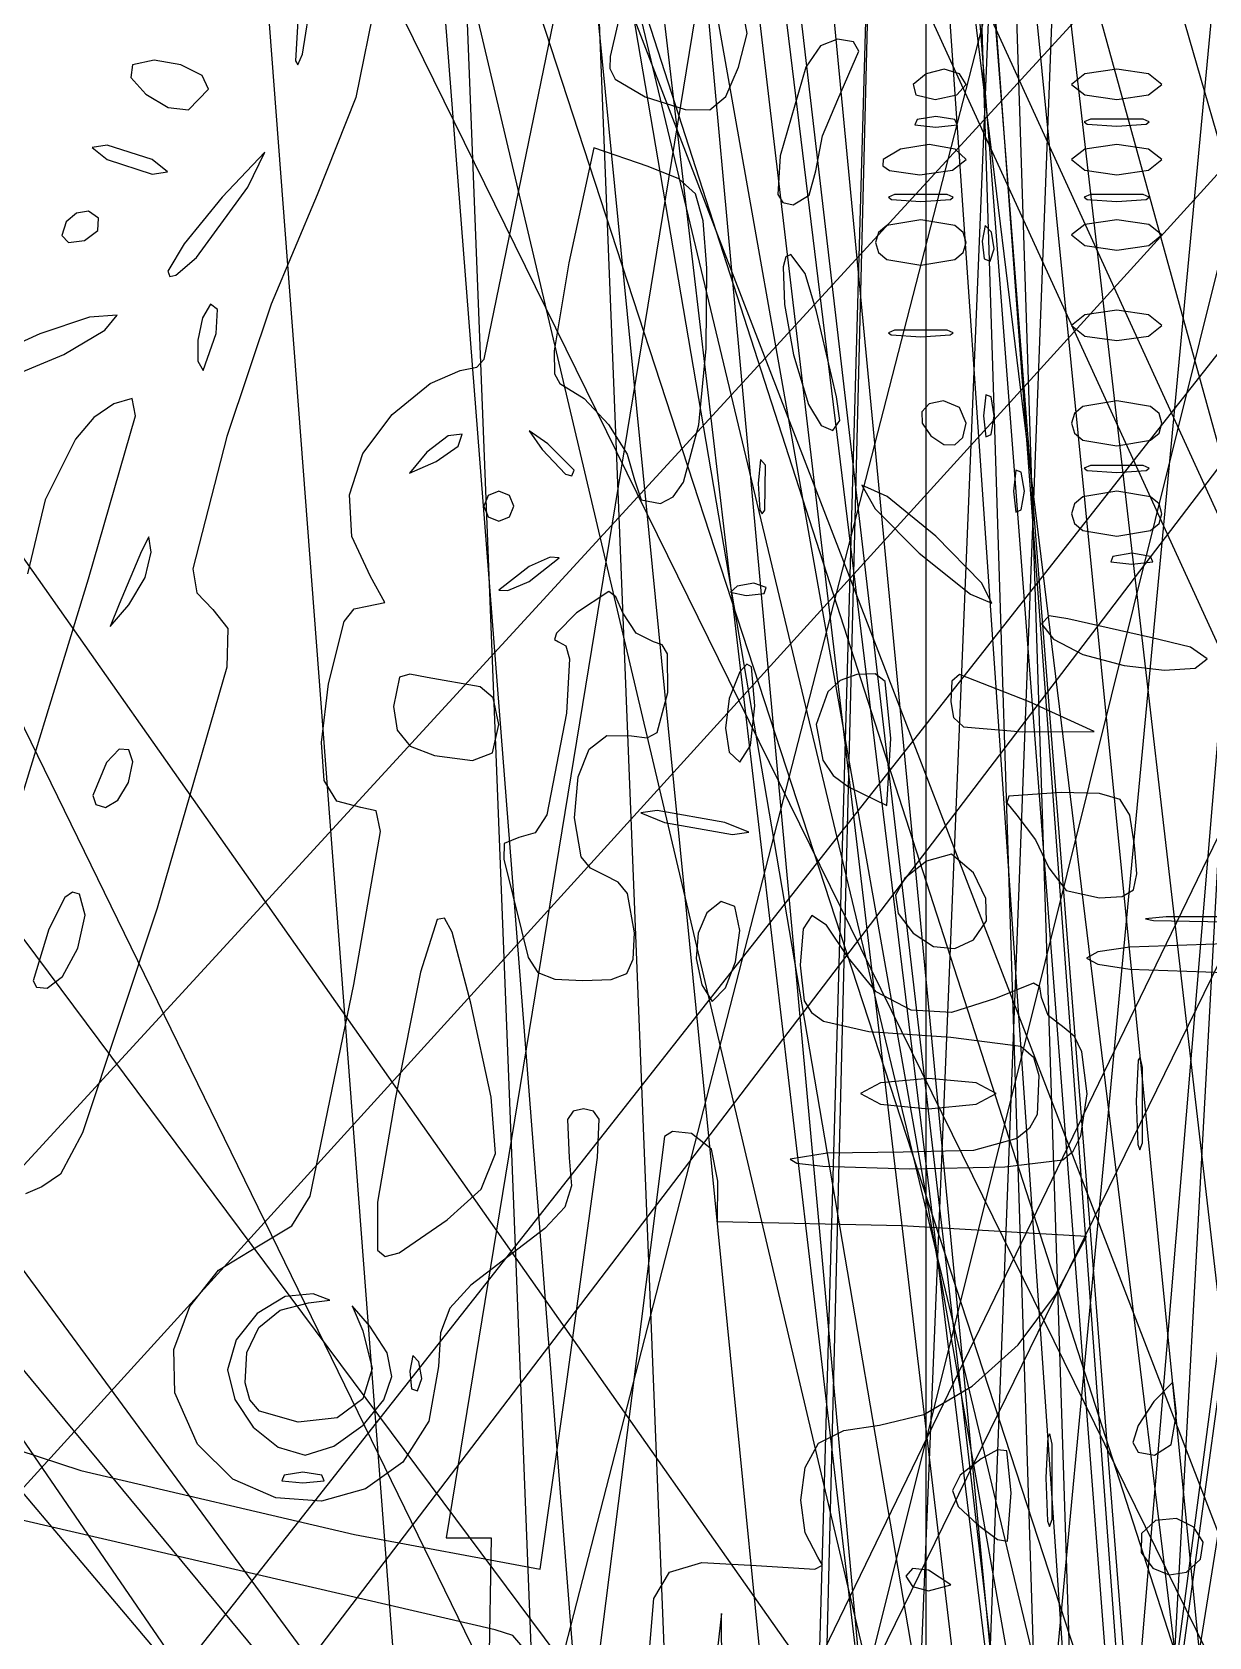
# Model space of a CAD drawing. Extents: x -109 to 333, y -74 to 385.
# Drawn here: x 108.13 to 137.51, y 31.21 to 71.3 of the extents above; entities that cross this region are included whole.
import ezdxf

# ---------------------------------------------------------------- set-up
doc = ezdxf.new("R2010")
doc.units = 0

msp = doc.modelspace()

# ---------------------------------------------------------------- linework, layer by layer
at = {"layer": 'Image'}
for p, q in [((170.771531, 353.53018), (118.462, 33.6863)), ((138.448296, 19.091992), (106.07472, 344.59948)), ((95.32442, 344.22715), (127.698, 16.562)), ((133.325, 4.91508), (176.228, 330.389)), ((177.73287, 330.207709), (133.325, 4.91508)), ((101.53823, 328.130923), (130.5, 11.6848)), ((135.493, 1.60851), (97.511583, 327.47171)), ((96.233295, 323.61468), (135.493, 1.60851)), ((134.585641, 4.456282), (104.301299, 320.902383)), ((195.790493, 320.228491), (118.129, 18.0797)), ((94.94758, 318.771205), (132.211, 0.73685)), ((183.000879, 316.861611), (132.214, -0.729183)), ((134.65692, 0.736858), (97.3935, 316.65389)), ((141.984441, 315.336486), (129.956, 21.7512)), ((127.484795, 19.73802), (135.750314, 313.32329)), ((95.700659, 312.982034), (123.452, -52.2753)), ((114.515233, 310.957926), (137.375, 1.29274)), ((137.375, -20.0535), (114.515233, 310.957926)), ((123.03142, 6.32138), (198.241453, 308.470171)), ((128.641622, -58.90611), (100.89005, 296.42789)), ((114.51548, 296.333823), (137.375, 5.34648)), ((137.375, -1.05055), (114.51548, 296.333823)), ((131.097, 5.46407), (141.984444, 293.59506)), ((110.376328, 291.597521), (121.571, 5.61853)), ((134.458543, 291.629841), (127.334, 5.46407)), ((86.29281, 288.243248), (134.724, 3.65315)), ((137.772062, 0.83093), (87.45938, 285.421028)), ((125.05174, 2.147113), (113.85707, 283.96107)), ((106.21741, 279.964926), (140.233, 1.57846)), ((142.12414, 1.748905), (109.9997, 280.135371)), ((248.163038, 279.212831), (120.296, 15.1809)), ((126.180398, 273.755549), (134.837, 5.6287)), ((116.35666, 4.294634), (245.52138, 268.326528)), ((134.295048, -6.036473), (125.63867, 267.922959)), ((145.215427, 4.34841), (61.91562, 262.429836)), ((76.885236, 251.097333), (134.835, 5.59235)), ((139.94954, 2.192262), (81.999776, 244.462185)), ((152.521083, 230.481489), (132.954, 22.5888)), ((132.954073, -3.56368), (152.521083, 230.481489)), ((146.12422, 204.706139), (135.305, 6.09908)), ((130.45553, 5.722784), (130.45588, 203.38909)), ((136.90526, 0.936964), (14.58625, 167.27601)), ((52.802336, 166.900173), (133.464, 1.55284)), ((19.92263, 166.6996), (143.889, 0.360555)), ((151.5261, 2.253623), (70.86456, 166.272002)), ((109.81314, 162.184466), (148.134, 23.3476)), ((212.858602, 157.292699), (76.0331, 8.26277)), ((92.877041, 154.000525), (165.361, -4.34315)), ((167.054, -4.90759), (94.570373, 153.717885)), ((208.588038, 153.3416), (93.3483, 6.85166)), ((93.348359, 2.147956), (208.588038, 153.3416)), ((77.190501, 1.143278), (212.633333, 150.173218)), ((43.9542, 149.014231), (150.694, -2.65879)), ((96.062187, 147.509021), (142.999, 3.79803)), ((155.30722, 7.78631), (115.23295, 146.623186)), ((136.48616, -5.476123), (32.25953, 146.196904)), ((149.9676, 2.104701), (94.571335, 145.815698)), ((19.31211, 144.874976), (135.211, 4.89894)), ((135.21163, 2.453016), (17.05434, 142.429051)), ((119.416147, 63.12529), (122.332437, 77.33109)), ((114.878694, 70.74435), (115.2301, 72.97077)), ((116.745527, 72.3159), (116.213117, 69.666044)), ((122.983897, 72.534994), (122.56307, 70.686324)), ((114.779033, 71.87324), (114.701012, 70.580027)), ((125.979266, 71.264166), (125.868317, 71.88964)), ((125.76664, 70.423808), (125.979266, 71.264166)), ((128.240421, 71.120674), (127.816416, 70.94983)), ((128.635797, 71.056381), (128.240421, 71.120674)), ((128.768892, 70.823796), (128.635797, 71.056381)), ((111.17841, 70.593023), (110.62946, 70.480676)), ((111.842615, 70.476777), (111.17841, 70.593023)), ((114.701012, 70.580027), (114.758186, 70.476645)), ((114.758186, 70.476645), (114.878694, 70.74435)), ((122.56307, 70.686324), (122.550033, 70.387735)), ((127.816416, 70.94983), (127.444135, 70.422066)), ((128.249706, 69.615504), (128.768892, 70.823796)), ((110.62946, 70.480676), (110.589163, 70.165814)), ((110.589163, 70.165814), (110.963925, 69.747963)), ((112.375638, 70.210646), (111.842615, 70.476777)), ((112.53104, 69.873334), (112.375638, 70.210646)), ((122.550033, 70.387735), (122.689651, 70.122789)), ((125.447951, 69.690346), (125.766638, 70.423797)), ((125.766638, 70.423797), (125.76664, 70.423808)), ((127.444135, 70.422066), (126.809921, 68.204394)), ((130.454474, 70.257562), (130.130943, 69.991811)), ((130.905744, 70.368098), (130.454474, 70.257562)), ((131.288698, 70.257562), (130.905744, 70.368098)), ((131.44798, 69.991811), (131.288698, 70.257562)), ((134.413662, 70.257562), (134.08205, 69.991811)), ((135.21094, 70.368098), (134.413662, 70.257562)), ((136.008219, 70.257562), (135.21094, 70.368098)), ((136.33983, 69.991811), (136.008219, 70.257562)), ((112.03007, 69.351736), (112.531042, 69.873339)), ((112.531042, 69.873339), (112.53104, 69.873334)), ((122.689651, 70.122789), (123.437828, 69.681214)), ((130.130943, 69.991811), (130.194292, 69.72606)), ((131.220381, 69.72606), (131.44798, 69.991811)), ((131.44798, 69.991811), (131.44798, 69.991811)), ((134.08205, 69.991811), (134.413661, 69.72606)), ((136.008218, 69.72606), (136.33983, 69.991811)), ((136.33983, 69.991811), (136.33983, 69.991811)), ((110.963925, 69.747963), (111.521607, 69.414234)), ((111.521607, 69.414234), (112.03007, 69.351736)), ((116.213117, 69.666044), (115.244727, 67.2359)), ((123.437828, 69.681214), (124.432882, 69.366677)), ((124.432882, 69.366677), (125.053144, 69.353847)), ((125.053144, 69.353847), (125.447951, 69.690346)), ((127.865989, 68.702386), (128.249706, 69.615504)), ((130.194292, 69.72606), (130.673179, 69.615524)), ((130.673179, 69.615524), (131.220381, 69.72606)), ((134.413661, 69.72606), (135.21094, 69.615524)), ((135.21094, 69.615524), (136.008218, 69.72606)), ((130.225718, 69.111926), (130.169863, 68.977892)), ((130.169863, 68.977892), (130.696089, 68.922132)), ((130.696089, 69.190221), (130.225718, 69.111926)), ((131.16646, 69.111926), (130.696089, 69.190221)), ((130.696089, 68.922132), (131.222315, 68.977892)), ((131.222315, 68.977892), (131.16646, 69.111926)), ((131.16646, 69.111926), (131.16646, 69.111926)), ((134.55313, 69.122086), (134.401361, 69.055262)), ((134.401361, 69.055262), (134.474929, 69.00054)), ((134.474929, 69.00054), (135.211647, 68.949987)), ((135.87016, 69.122086), (134.55313, 69.122086)), ((135.211647, 68.949987), (135.948363, 69.00054)), ((135.870164, 69.122086), (135.87016, 69.122086)), ((136.021931, 69.055262), (135.870164, 69.122086)), ((135.948363, 69.00054), (136.021931, 69.055262)), ((127.6986, 67.828084), (127.865989, 68.702386)), ((109.9987, 68.475195), (109.622403, 68.414401)), ((109.622403, 68.414401), (109.9987, 68.110423)), ((111.12759, 68.110423), (109.9987, 68.475195)), ((113.934397, 68.301578), (112.870861, 67.169477)), ((113.51525, 67.426468), (113.934397, 68.301578)), ((122.155728, 68.407324), (121.531617, 65.531364)), ((123.509258, 67.940359), (122.155728, 68.407324)), ((126.809921, 68.204394), (126.744133, 67.242998)), ((129.812028, 68.376199), (129.377959, 68.110423)), ((130.529059, 68.486738), (129.812028, 68.376199)), ((131.177771, 68.376199), (130.529059, 68.486738)), ((131.44759, 68.110423), (131.177771, 68.376199)), ((134.413272, 68.376199), (134.08166, 68.110423)), ((135.21055, 68.486738), (134.413272, 68.376199)), ((136.007829, 68.376199), (135.21055, 68.486738)), ((136.33944, 68.110423), (136.007829, 68.376199)), ((109.9987, 68.110423), (111.12759, 67.745651)), ((111.503885, 67.806445), (111.12759, 68.110423)), ((111.12759, 68.110423), (111.12759, 68.110423)), ((111.12759, 67.745651), (111.503885, 67.806445)), ((124.276192, 67.634994), (123.509258, 67.940359)), ((127.531843, 67.221253), (127.698627, 67.82808)), ((127.698627, 67.82808), (127.6986, 67.828084)), ((129.377959, 68.110423), (129.369798, 67.95901)), ((129.369798, 67.95901), (129.534502, 67.839952)), ((129.534502, 67.839952), (130.29649, 67.734136)), ((130.29649, 67.734136), (131.109454, 67.844672)), ((131.109454, 67.844672), (131.44759, 68.110423)), ((131.44759, 68.110423), (131.44759, 68.110423)), ((134.08166, 68.110423), (134.413271, 67.844672)), ((134.413271, 67.844672), (135.21055, 67.734136)), ((135.21055, 67.734136), (136.007828, 67.844672)), ((136.007828, 67.844672), (136.33944, 68.110423)), ((136.33944, 68.110423), (136.33944, 68.110423)), ((112.231434, 65.66429), (113.515251, 67.426467)), ((113.515251, 67.426467), (113.51525, 67.426468)), ((124.692988, 67.253392), (124.276192, 67.634994)), ((112.870861, 67.169477), (111.920956, 66.006412)), ((115.244727, 67.2359), (114.094171, 64.504187)), ((124.884134, 66.579399), (124.692988, 67.253392)), ((126.744133, 67.242998), (126.876367, 67.04129)), ((126.876367, 67.04129), (127.130254, 66.981414)), ((127.130254, 66.981414), (127.531843, 67.221253)), ((129.66081, 67.240808), (129.509043, 67.174)), ((129.509043, 67.174), (129.582612, 67.119287)), ((129.582612, 67.119287), (130.31933, 67.068737)), ((130.97785, 67.240808), (129.66081, 67.240808)), ((130.31933, 67.068737), (131.056045, 67.119287)), ((131.129614, 67.174), (130.977847, 67.240808)), ((130.977847, 67.240808), (130.97785, 67.240808)), ((131.056045, 67.119287), (131.129614, 67.174)), ((134.55267, 67.240808), (134.400901, 67.174)), ((134.400901, 67.174), (134.474469, 67.119287)), ((134.474469, 67.119287), (135.211187, 67.068737)), ((135.8697, 67.240808), (134.55267, 67.240808)), ((135.211187, 67.068737), (135.947903, 67.119287)), ((135.869704, 67.240808), (135.8697, 67.240808)), ((136.021471, 67.174), (135.869704, 67.240808)), ((135.947903, 67.119287), (136.021471, 67.174)), ((108.977427, 66.556589), (108.86913, 66.218365)), ((109.23397, 66.773753), (108.977427, 66.556589)), ((109.536237, 66.821293), (109.23397, 66.773753)), ((109.781706, 66.650644), (109.536237, 66.821293)), ((109.766252, 66.345012), (109.781706, 66.650644)), ((109.781706, 66.650644), (109.781706, 66.650644)), ((124.974118, 65.396859), (124.884134, 66.579399)), ((130.31826, 66.605061), (129.471593, 66.463947)), ((131.164927, 66.463947), (130.31826, 66.605061)), ((135.21111, 66.605087), (134.413832, 66.494551)), ((136.008389, 66.494551), (135.21111, 66.605087)), ((108.86913, 66.218365), (109.034301, 66.040026)), ((109.431412, 66.091873), (109.766252, 66.345012)), ((129.259926, 66.287557), (129.18937, 66.040617)), ((129.471593, 66.463947), (129.259926, 66.287557)), ((131.376594, 66.287557), (131.164927, 66.463947)), ((131.44715, 66.040617), (131.376594, 66.287557)), ((131.928551, 66.462606), (131.853155, 66.071972)), ((132.080496, 66.29933), (131.928551, 66.462606)), ((132.153294, 65.883738), (132.080482, 66.299331)), ((132.080482, 66.299331), (132.080496, 66.29933)), ((134.413832, 66.494551), (134.08222, 66.2288)), ((134.08222, 66.2288), (134.413831, 65.963024)), ((136.008388, 65.963024), (136.34, 66.2288)), ((136.34, 66.2288), (136.008389, 66.494551)), ((136.34, 66.2288), (136.34, 66.2288)), ((109.034301, 66.040026), (109.431412, 66.091873)), ((111.920956, 66.006412), (111.517611, 65.323747)), ((129.18937, 66.040617), (129.259925, 65.793677)), ((129.259925, 65.793677), (129.471592, 65.617287)), ((131.164926, 65.617287), (131.376594, 65.793677)), ((131.376594, 65.793677), (131.44715, 66.040617)), ((131.44715, 66.040617), (131.44715, 66.040617)), ((131.853155, 66.071972), (131.898956, 65.629395)), ((132.050792, 65.578084), (132.153294, 65.883738)), ((134.413831, 65.963024), (135.21111, 65.852485)), ((135.21111, 65.852485), (136.008388, 65.963024)), ((111.716177, 65.224641), (112.231434, 65.66429)), ((121.531617, 65.531364), (121.160254, 63.332636)), ((124.962387, 63.391343), (124.974118, 65.396859)), ((126.944249, 65.685144), (126.878687, 65.429854)), ((126.878687, 65.429854), (126.912728, 64.488334)), ((127.071088, 65.743741), (126.944249, 65.685144)), ((127.434298, 65.266246), (127.071088, 65.743741)), ((129.471592, 65.617287), (130.31826, 65.476173)), ((130.31826, 65.476173), (131.164926, 65.617287)), ((131.898956, 65.629395), (132.050792, 65.578084)), ((111.517611, 65.323747), (111.566421, 65.195391)), ((111.566421, 65.195391), (111.716177, 65.224641)), ((127.712914, 64.316461), (127.434298, 65.266246)), ((109.559362, 64.176509), (108.323428, 63.762931)), ((110.24691, 64.225256), (109.559362, 64.176509)), ((109.940938, 63.853972), (110.24691, 64.225256)), ((112.37848, 64.161214), (112.263784, 63.599717)), ((112.578717, 64.501829), (112.37848, 64.161214)), ((112.753896, 64.369365), (112.578717, 64.501829)), ((112.723, 63.771467), (112.753896, 64.369365)), ((114.094171, 64.504187), (112.985707, 61.19886)), ((126.912728, 64.488334), (127.135872, 63.237462)), ((128.21, 62.183651), (127.712914, 64.316461)), ((134.413592, 64.236721), (134.08198, 63.97097)), ((135.21087, 64.347257), (134.413592, 64.236721)), ((136.008149, 64.236721), (135.21087, 64.347257)), ((136.33976, 63.97097), (136.008149, 64.236721)), ((108.323428, 63.762931), (107.1407, 63.221945)), ((108.922, 63.244647), (109.940938, 63.853972)), ((112.401058, 62.842109), (112.723, 63.771466)), ((112.723, 63.771466), (112.723, 63.771467)), ((129.6605, 63.854074), (129.508733, 63.78725)), ((129.508733, 63.78725), (129.582302, 63.732528)), ((130.97754, 63.854074), (129.6605, 63.854074)), ((131.129304, 63.78725), (130.977537, 63.854074)), ((130.977537, 63.854074), (130.97754, 63.854074)), ((131.055735, 63.732528), (131.129304, 63.78725)), ((134.08198, 63.97097), (134.413591, 63.705194)), ((136.008148, 63.705194), (136.33976, 63.97097)), ((136.33976, 63.97097), (136.33976, 63.97097)), ((112.263784, 63.599717), (112.262141, 63.074346)), ((124.77785, 61.485569), (124.962387, 63.391343)), ((129.582302, 63.732528), (130.31902, 63.681975)), ((130.31902, 63.681975), (131.055735, 63.732528)), ((134.413591, 63.705194), (135.21087, 63.594655)), ((135.21087, 63.594655), (136.008148, 63.705194)), ((107.15118, 62.510141), (108.922, 63.244648)), ((108.922, 63.244648), (108.922, 63.244647)), ((112.262141, 63.074346), (112.401058, 62.842109)), ((119.234328, 62.925971), (119.416147, 63.12529)), ((121.160254, 63.332636), (121.169124, 62.757366)), ((127.135872, 63.237462), (127.510784, 61.995521)), ((118.069937, 62.519952), (118.812124, 62.843068)), ((118.812124, 62.843068), (119.234328, 62.925971)), ((121.169124, 62.757366), (121.307002, 62.522224)), ((110.626436, 62.143207), (110.167277, 62.01196)), ((110.710752, 61.711081), (110.626436, 62.143207)), ((117.118794, 61.743108), (118.069937, 62.519952)), ((121.307002, 62.522224), (121.911094, 62.14129)), ((121.911094, 62.14129), (122.516524, 61.490866)), ((128.21, 62.18365), (128.21, 62.183651)), ((128.292373, 61.596567), (128.21, 62.18365)), ((131.939733, 62.239384), (131.883978, 61.713167)), ((132.073778, 62.183518), (131.939733, 62.239384)), ((132.152069, 61.713164), (132.073778, 62.183519)), ((132.073778, 62.183519), (132.073778, 62.183518)), ((110.167277, 62.01196), (109.67071, 61.668955)), ((116.389326, 60.771991), (117.118794, 61.743108)), ((127.510784, 61.995521), (127.826425, 61.471196)), ((130.526041, 62.01315), (130.344312, 61.812812)), ((130.344312, 61.812812), (130.353945, 61.531288)), ((130.883826, 62.089453), (130.526041, 62.01315)), ((131.282465, 61.923647), (130.883826, 62.089453)), ((131.44827, 61.525009), (131.282465, 61.923647)), ((134.152894, 61.771949), (134.082338, 61.525009)), ((134.364561, 61.948338), (134.152894, 61.771949)), ((135.211228, 62.089453), (134.364561, 61.948338)), ((136.057896, 61.948338), (135.211228, 62.089453)), ((136.269563, 61.771949), (136.057896, 61.948338)), ((136.340118, 61.525009), (136.269563, 61.771949)), ((109.67071, 61.668955), (109.211097, 61.130157)), ((109.5353, 57.63681), (110.710752, 61.711081)), ((121.005683, 61.008671), (120.53531, 61.336965)), ((120.53531, 61.336965), (120.863607, 60.866599)), ((122.516524, 61.490866), (122.982806, 60.75295)), ((124.388766, 60.057178), (124.777852, 61.48556)), ((124.777852, 61.48556), (124.77785, 61.485569)), ((127.826425, 61.471196), (128.125734, 61.348647)), ((128.125734, 61.348647), (128.292373, 61.596567)), ((130.353945, 61.531288), (130.570246, 61.211432)), ((131.371966, 61.167224), (131.44827, 61.525009)), ((131.44827, 61.525009), (131.44827, 61.525009)), ((131.883978, 61.713167), (131.939732, 61.186925)), ((132.073778, 61.242788), (132.152069, 61.713164)), ((134.082338, 61.525009), (134.152893, 61.278068)), ((136.269562, 61.278068), (136.340118, 61.525009)), ((136.340118, 61.525009), (136.340118, 61.525009)), ((109.211097, 61.130157), (108.456203, 59.614903)), ((112.985707, 61.19886), (112.143346, 57.890147)), ((118.512474, 61.213175), (117.986354, 60.800249)), ((118.215693, 60.570915), (118.769044, 60.956606)), ((118.86525, 61.250985), (118.512474, 61.213175)), ((118.769044, 60.956606), (118.86525, 61.250985)), ((118.86525, 61.250985), (118.86525, 61.250985)), ((121.6642, 60.350161), (121.005683, 61.008671)), ((130.570246, 61.211432), (130.890099, 60.995129)), ((130.890099, 60.995129), (131.171624, 60.985495)), ((131.171624, 60.985495), (131.371966, 61.167224)), ((131.939732, 61.186925), (132.073778, 61.242788)), ((134.152893, 61.278068), (134.36456, 61.101679)), ((134.36456, 61.101679), (135.211228, 60.960565)), ((135.211228, 60.960565), (136.057895, 61.101679)), ((136.057895, 61.101679), (136.269562, 61.278068)), ((116.050623, 59.739147), (116.389326, 60.771991)), ((117.986354, 60.800249), (117.553078, 60.280177)), ((117.553078, 60.280177), (118.215693, 60.570915)), ((120.863607, 60.866599), (121.448247, 60.257184)), ((122.982806, 60.75295), (123.169452, 60.109534)), ((126.313902, 60.621675), (126.253098, 60.019939)), ((126.44051, 60.48315), (126.313902, 60.621675)), ((121.448247, 60.257184), (121.608236, 60.21205)), ((121.608236, 60.21205), (121.6642, 60.350161)), ((121.6642, 60.350161), (121.6642, 60.350161)), ((126.426569, 59.354262), (126.440539, 60.483152)), ((126.440539, 60.483152), (126.44051, 60.48315)), ((132.691955, 60.357941), (132.6362, 59.831721)), ((132.826, 60.3021), (132.691955, 60.357941)), ((132.904291, 59.831722), (132.826, 60.302101)), ((132.826, 60.302101), (132.826, 60.3021)), ((134.55237, 60.467453), (134.400601, 60.400645)), ((134.400601, 60.400645), (134.474169, 60.345931)), ((134.474169, 60.345931), (135.210887, 60.295381)), ((135.8694, 60.467453), (134.55237, 60.467453)), ((135.210887, 60.295381), (135.947603, 60.345931)), ((135.869404, 60.467453), (135.8694, 60.467453)), ((136.021171, 60.400645), (135.869404, 60.467453)), ((135.947603, 60.345931), (136.021171, 60.400645)), ((116.109881, 58.69799), (116.050623, 59.739147)), ((119.782702, 59.831787), (119.516944, 59.721251)), ((120.048463, 59.721251), (119.782702, 59.831787)), ((123.169452, 60.109534), (123.333183, 59.610368)), ((124.131203, 59.688305), (124.388766, 60.057178)), ((126.253098, 60.019939), (126.2983, 59.358732)), ((129.479752, 59.699712), (128.84573, 59.982479)), ((128.84573, 59.982479), (129.176894, 59.389961)), ((132.6362, 59.831721), (132.691954, 59.3055)), ((132.826, 59.361342), (132.904291, 59.831722)), ((135.210922, 59.831856), (134.364255, 59.690742)), ((136.05759, 59.690742), (135.210922, 59.831856)), ((108.456203, 59.614903), (108.009531, 57.765635)), ((119.516944, 59.721251), (119.406407, 59.4555)), ((119.406407, 59.4555), (119.516944, 59.189724)), ((120.159, 59.4555), (120.048463, 59.721251)), ((120.048463, 59.189724), (120.159, 59.4555)), ((120.159, 59.4555), (120.159, 59.4555)), ((123.333183, 59.610368), (123.819855, 59.52556)), ((123.819855, 59.52556), (124.131203, 59.688305)), ((126.2983, 59.358732), (126.354898, 59.263484)), ((126.354898, 59.263484), (126.426569, 59.354262)), ((129.176894, 59.389961), (130.28141, 58.282369)), ((130.6958, 58.702909), (129.479752, 59.699712)), ((132.691954, 59.3055), (132.826, 59.361342)), ((134.152588, 59.514352), (134.082032, 59.267412)), ((134.364255, 59.690742), (134.152588, 59.514352)), ((136.269257, 59.514352), (136.05759, 59.690742)), ((136.339812, 59.267412), (136.269257, 59.514352)), ((119.516944, 59.189724), (119.782702, 59.079185)), ((119.782702, 59.079185), (120.048463, 59.189724)), ((134.082032, 59.267412), (134.152587, 59.020472)), ((134.152587, 59.020472), (134.364254, 58.844082)), ((136.057589, 58.844082), (136.269256, 59.020472)), ((136.269256, 59.020472), (136.339812, 59.267412)), ((136.339812, 59.267412), (136.339812, 59.267412)), ((111.037278, 58.688405), (110.859606, 58.326755)), ((111.0986, 58.30446), (111.037278, 58.688405)), ((116.574297, 57.701938), (116.109881, 58.69799)), ((130.695799, 58.702908), (130.6958, 58.702909)), ((131.831419, 57.53889), (130.695799, 58.702908)), ((134.364254, 58.844082), (135.210922, 58.702968)), ((135.210922, 58.702968), (136.057589, 58.844082)), ((110.859606, 58.326755), (110.304111, 57.009705)), ((110.947678, 57.675598), (111.0986, 58.30446)), ((111.0986, 58.30446), (111.0986, 58.30446)), ((121.067026, 58.179457), (120.535507, 57.950307)), ((120.535507, 57.574021), (121.2881, 58.164937)), ((121.2881, 58.164937), (121.067026, 58.179457)), ((121.2881, 58.164937), (121.2881, 58.164937)), ((130.28141, 58.282369), (131.556705, 57.260096)), ((135.116851, 58.199592), (135.060994, 58.065547)), ((135.58722, 58.277887), (135.116851, 58.199592)), ((136.05759, 58.199592), (135.58722, 58.277887)), ((136.113447, 58.065547), (136.05759, 58.199592)), ((136.05759, 58.199592), (136.05759, 58.199592)), ((112.143346, 57.890147), (112.23835, 57.28818)), ((120.535507, 57.950307), (119.782914, 57.359391)), ((135.060994, 58.065547), (135.587219, 58.009798)), ((135.587219, 58.009798), (136.113447, 58.065547)), ((107.23652, 50.14221), (109.5353, 57.63681)), ((110.543105, 56.98741), (110.947678, 57.675598)), ((116.936002, 57.04605), (116.574297, 57.701938)), ((119.782914, 57.359391), (120.003988, 57.344871)), ((120.003988, 57.344871), (120.535507, 57.574021)), ((125.733095, 57.454754), (125.569812, 57.302819)), ((126.148686, 57.527571), (125.733095, 57.454754)), ((126.45433, 57.425064), (126.148686, 57.527571)), ((126.403028, 57.273211), (126.45433, 57.425064)), ((126.45433, 57.425064), (126.45433, 57.425064)), ((132.095881, 57.035111), (131.831419, 57.53889)), ((110.304111, 57.009705), (110.079918, 56.451379)), ((110.079918, 56.451379), (110.543105, 56.98741)), ((112.23835, 57.28818), (112.635712, 56.87144)), ((116.171674, 56.887314), (116.492963, 56.959694)), ((116.492963, 56.959694), (116.936002, 57.04605)), ((122.524557, 57.322998), (121.716856, 56.790001)), ((122.705117, 57.189749), (122.524557, 57.322998)), ((122.875306, 56.790001), (122.705117, 57.189749)), ((125.569812, 57.302819), (125.960442, 57.227424)), ((125.960442, 57.227424), (126.403028, 57.273211)), ((131.556705, 57.260096), (132.095881, 57.035111)), ((112.635712, 56.87144), (113.011894, 56.395809)), ((115.52913, 55.013634), (115.922006, 56.57532)), ((115.922006, 56.57532), (116.171674, 56.887314)), ((121.716856, 56.790001), (121.219009, 56.280696)), ((123.213232, 56.280696), (122.875306, 56.790001)), ((133.519832, 56.714127), (133.32977, 56.516737)), ((133.98829, 56.636456), (133.519832, 56.714127)), ((136.05792, 56.170338), (133.98829, 56.636456)), ((113.011894, 56.395809), (112.987788, 55.43234)), ((121.219009, 56.280696), (121.16839, 56.125767)), ((121.16839, 56.125767), (121.26954, 56.068867)), ((123.646413, 56.068867), (123.213232, 56.280696)), ((133.32977, 56.516737), (133.633746, 56.133666)), ((133.633746, 56.133666), (134.36458, 55.75358)), ((137.054517, 55.932671), (136.05792, 56.170338)), ((121.26954, 56.068867), (121.45498, 55.965898)), ((121.45498, 55.965898), (121.548535, 55.64533)), ((123.862639, 55.994217), (123.646413, 56.068867)), ((123.991661, 55.763766), (123.862639, 55.994217)), ((123.998874, 54.796467), (123.991661, 55.763766)), ((134.36458, 55.75358), (135.400301, 55.47469)), ((137.46903, 55.642978), (137.054517, 55.932671)), ((112.987788, 55.43234), (111.249792, 49.40943)), ((121.548535, 55.64533), (121.467745, 54.281447)), ((125.97451, 55.508747), (125.802751, 55.316303)), ((126.088158, 55.444034), (125.97451, 55.508747)), ((126.173286, 54.469637), (126.088158, 55.444034)), ((135.400301, 55.47469), (136.406269, 55.358183)), ((136.406269, 55.358183), (137.167502, 55.411724)), ((137.167502, 55.411724), (137.46902, 55.642977)), ((137.46902, 55.642977), (137.46903, 55.642978)), ((115.354875, 53.549662), (115.52913, 55.013634)), ((117.302937, 55.187339), (117.147942, 54.447059)), ((117.560436, 55.257744), (117.302937, 55.187339)), ((117.994608, 55.177196), (117.560436, 55.257744)), ((119.311648, 54.945153), (117.994608, 55.177196)), ((119.643845, 54.665182), (119.311648, 54.945153)), ((125.802751, 55.316303), (125.533153, 54.650653)), ((128.303301, 55.101224), (127.993099, 54.81831)), ((128.71945, 55.248486), (128.303301, 55.101224)), ((129.177447, 55.265351), (128.71945, 55.248486)), ((129.432299, 55.077955), (129.177447, 55.265351)), ((129.566116, 53.649216), (129.432299, 55.077955)), ((131.090832, 55.080568), (131.070666, 54.56369)), ((131.285646, 55.253656), (131.090832, 55.080568)), ((133.005126, 54.571874), (131.285646, 55.253656)), ((119.782016, 53.999258), (119.643845, 54.665182)), ((123.736298, 53.80032), (123.998874, 54.796467)), ((125.533153, 54.650653), (125.443287, 53.909305)), ((127.993099, 54.81831), (127.701857, 54.000824)), ((131.070666, 54.56369), (131.133485, 54.172961)), ((133.005136, 54.571902), (133.005126, 54.571874)), ((134.645486, 53.82757), (133.005136, 54.571902)), ((117.147942, 54.447059), (117.242554, 53.85649)), ((121.467745, 54.281447), (120.982969, 51.748302)), ((126.066817, 53.473037), (126.173286, 54.469633)), ((126.173286, 54.469633), (126.173286, 54.469637)), ((131.133485, 54.172961), (131.387135, 53.945814)), ((117.242554, 53.85649), (117.564871, 53.461684)), ((119.626448, 53.291073), (119.782009, 53.99926)), ((119.782009, 53.99926), (119.782016, 53.999258)), ((122.037378, 53.383992), (122.481888, 53.72727)), ((122.481888, 53.72727), (123.095177, 53.721537)), ((123.095177, 53.721537), (123.484073, 53.671277)), ((123.484073, 53.671277), (123.736298, 53.80032)), ((125.443287, 53.909305), (125.533153, 53.307011)), ((127.701857, 54.000824), (127.868357, 53.106624)), ((131.387135, 53.945814), (132.858076, 53.819386)), ((132.858076, 53.819386), (134.645486, 53.82757)), ((110.301482, 53.381601), (109.984077, 53.047718)), ((110.542766, 53.369294), (110.301482, 53.381601)), ((110.64164, 53.071274), (110.542766, 53.369294)), ((115.417437, 52.598962), (115.354875, 53.549662)), ((117.564871, 53.461684), (118.172611, 53.223348)), ((121.76553, 52.697289), (122.037378, 53.383992)), ((125.802751, 53.058523), (126.066817, 53.473037)), ((129.472043, 51.975927), (129.566116, 53.649217)), ((129.566116, 53.649217), (129.566116, 53.649216)), ((109.984077, 53.047718), (109.643594, 52.22486)), ((110.531816, 52.548016), (110.64164, 53.071274)), ((118.172611, 53.223348), (119.123492, 53.102189)), ((119.123492, 53.102189), (119.626448, 53.291073)), ((125.533153, 53.307011), (125.802751, 53.058523)), ((127.868357, 53.106624), (128.130334, 52.727818)), ((110.265559, 52.111356), (110.531839, 52.54802)), ((110.531839, 52.54802), (110.531816, 52.548016)), ((115.736824, 52.084808), (115.417437, 52.598962)), ((121.670227, 51.672747), (121.76553, 52.697289)), ((128.130334, 52.727818), (128.515234, 52.446306)), ((109.643594, 52.22486), (109.719002, 52.005465)), ((128.515234, 52.446306), (129.472043, 51.975927)), ((132.518936, 52.211858), (132.46339, 52.040723)), ((133.825166, 52.305923), (132.518936, 52.211858)), ((134.781782, 52.280904), (133.825166, 52.305923)), ((135.299815, 52.129453), (134.781782, 52.280904)), ((135.538721, 51.736982), (135.299815, 52.129453)), ((109.719002, 52.005465), (109.958536, 51.929728)), ((109.958536, 51.929728), (110.265559, 52.111356)), ((116.333045, 51.930474), (115.736824, 52.084808)), ((116.718585, 51.84173), (116.333045, 51.930474)), ((116.828184, 51.325366), (116.718585, 51.84173)), ((120.982969, 51.748302), (120.68878, 51.294229)), ((123.733586, 51.854709), (123.324847, 51.793534)), ((123.324847, 51.793534), (123.921735, 51.553437)), ((125.426916, 51.553437), (123.733586, 51.854709)), ((132.46339, 52.040723), (132.712796, 51.739249)), ((132.712796, 51.739249), (133.182967, 51.118628)), ((135.657956, 50.988903), (135.538721, 51.736982)), ((116.161245, 47.508984), (116.828184, 51.325366)), ((121.837019, 50.69328), (121.670227, 51.672747)), ((123.921735, 51.553437), (125.615065, 51.252165)), ((126.023804, 51.31334), (125.426916, 51.553437)), ((125.426916, 51.553437), (125.426916, 51.553437)), ((125.615065, 51.252165), (126.023804, 51.31334)), ((119.918548, 51.029126), (119.908813, 50.639289)), ((120.281815, 51.177007), (119.918548, 51.029126)), ((120.68878, 51.294229), (120.281815, 51.177007)), ((133.182967, 51.118628), (133.517625, 50.422229)), ((135.657966, 50.988907), (135.657956, 50.988903)), ((135.715571, 50.267874), (135.657966, 50.988907)), ((119.908813, 50.639289), (120.349599, 48.851889)), ((122.069091, 50.411572), (121.837019, 50.69328)), ((130.457668, 50.585696), (129.919983, 50.163994)), ((131.086481, 50.761263), (130.457668, 50.585696)), ((131.632388, 50.293766), (131.086481, 50.761263)), ((122.41706, 50.236267), (122.069091, 50.411572)), ((122.764535, 50.060798), (122.41706, 50.236267)), ((129.919983, 50.163994), (129.687314, 49.734998)), ((131.940985, 49.656343), (131.632388, 50.293766)), ((133.517625, 50.422229), (133.950022, 49.856395)), ((135.631794, 49.872387), (135.715571, 50.267874)), ((109.136087, 49.815983), (108.942085, 49.678736)), ((109.30739, 49.7616), (109.136087, 49.815983)), ((109.452515, 49.237769), (109.30739, 49.7616)), ((122.997696, 49.778352), (122.764535, 50.060798)), ((123.16965, 48.799817), (122.997696, 49.778352)), ((129.687314, 49.734998), (129.756681, 49.282619)), ((133.950022, 49.856395), (134.783755, 49.671857)), ((135.34255, 49.705898), (135.631794, 49.872387)), ((108.942085, 49.678736), (108.540816, 48.891594)), ((111.249792, 49.40943), (109.38308, 43.801291)), ((125.333312, 49.577939), (124.971428, 49.292904)), ((125.674718, 49.454435), (125.333312, 49.577939)), ((125.79792, 48.856523), (125.674718, 49.454435)), ((131.95755, 49.099906), (131.940985, 49.656343)), ((134.783755, 49.671857), (135.34255, 49.705898)), ((109.26995, 48.41608), (109.452515, 49.237769)), ((118.245374, 49.134046), (117.825932, 47.812369)), ((118.425459, 49.16502), (118.245374, 49.134046)), ((118.612004, 48.809338), (118.425459, 49.16502)), ((124.971428, 49.292904), (124.755588, 48.786732)), ((127.594912, 49.232188), (127.37885, 48.897331)), ((127.967495, 48.991761), (127.594912, 49.232188)), ((128.506808, 48.17769), (127.967495, 48.991761)), ((129.756681, 49.282619), (130.125103, 48.790766)), ((131.631737, 48.623936), (131.957553, 49.099912)), ((131.957553, 49.099912), (131.95755, 49.099906)), ((136.447296, 49.19891), (135.928451, 49.14591)), ((135.928451, 49.14591), (136.125387, 49.102277)), ((136.125387, 49.102277), (138.409116, 49.061186)), ((140.586556, 49.196087), (136.447296, 49.19891)), ((108.540816, 48.891594), (108.149565, 47.598348)), ((119.083127, 47.037756), (118.612004, 48.809338)), ((120.349599, 48.851889), (120.513446, 48.181009)), ((123.136699, 48.142907), (123.169659, 48.799819)), ((123.169659, 48.799819), (123.16965, 48.799817)), ((124.755588, 48.786732), (124.708121, 48.155851)), ((125.690953, 48.073709), (125.79792, 48.856519)), ((125.79792, 48.856519), (125.79792, 48.856523)), ((127.37885, 48.897331), (127.309098, 47.985553)), ((130.125103, 48.790766), (130.638412, 48.456356)), ((131.166323, 48.405081), (131.631737, 48.623936)), ((138.40964, 48.54294), (135.540381, 48.439908)), ((108.887619, 47.708388), (109.26995, 48.416074)), ((109.26995, 48.416074), (109.26995, 48.41608)), ((120.513446, 48.181009), (120.755173, 47.804278)), ((122.97403, 47.783427), (123.136699, 48.142907)), ((124.708121, 48.155851), (124.851359, 47.496689)), ((129.202671, 47.3256), (128.506808, 48.17769)), ((130.638412, 48.456356), (131.166323, 48.405081)), ((134.740752, 48.321198), (134.45853, 48.166653)), ((134.45853, 48.166653), (134.740752, 48.012092)), ((135.540381, 48.439908), (134.740752, 48.321198)), ((108.503373, 47.414044), (108.887619, 47.708388)), ((117.825932, 47.812369), (117.196377, 44.644796)), ((120.755173, 47.804278), (121.175926, 47.638932)), ((122.585974, 47.632741), (122.97403, 47.783427)), ((125.441866, 47.424609), (125.690953, 48.073709)), ((127.309098, 47.985553), (127.409586, 47.101509)), ((134.740752, 48.012092), (135.540381, 47.893374)), ((135.540381, 47.893374), (138.40964, 47.790338)), ((108.149565, 47.598348), (108.235096, 47.436984)), ((108.235096, 47.436984), (108.503373, 47.414044)), ((115.069405, 42.216674), (116.161245, 47.508984)), ((121.175926, 47.638932), (121.876849, 47.602209)), ((121.876849, 47.602209), (122.585974, 47.632741)), ((124.851359, 47.496689), (125.111048, 47.079438)), ((125.111048, 47.079438), (125.441866, 47.424609)), ((130.074967, 46.86442), (129.202671, 47.3256)), ((133.128583, 47.536105), (132.183298, 47.16062)), ((133.290197, 47.450755), (133.128583, 47.536105)), ((133.329838, 47.185173), (133.290197, 47.450755)), ((119.592876, 44.693015), (119.083127, 47.037756)), ((127.409586, 47.101509), (127.585708, 46.808626)), ((132.183298, 47.16062), (131.082306, 46.805608)), ((133.495644, 46.734941), (133.329838, 47.185173)), ((127.585708, 46.808626), (127.890647, 46.593796)), ((127.890647, 46.593796), (129.021673, 46.334189)), ((131.082306, 46.805608), (130.074967, 46.86442)), ((133.894282, 46.42117), (133.495644, 46.734941)), ((129.021673, 46.334189), (131.072058, 46.194463)), ((131.072058, 46.194463), (132.817407, 45.968682)), ((134.153235, 46.204864), (133.894282, 46.42117)), ((134.336061, 45.821204), (134.153235, 46.204864)), ((132.817407, 45.968682), (133.134702, 45.693468)), ((134.475413, 44.774821), (134.336061, 45.821204)), ((133.134702, 45.693468), (133.264648, 45.229546)), ((135.745055, 45.61505), (135.695231, 44.591749)), ((135.796163, 45.688591), (135.745055, 45.61505)), ((135.85763, 45.43325), (135.796163, 45.688591)), ((135.852494, 43.551759), (135.857602, 45.433249)), ((135.857602, 45.433249), (135.85763, 45.43325)), ((129.311895, 45.045741), (128.81448, 44.77999)), ((130.50781, 45.156277), (129.311895, 45.045741)), ((131.703724, 45.045741), (130.50781, 45.156277)), ((132.20114, 44.77999), (131.703724, 45.045741)), ((133.264648, 45.229546), (133.226305, 44.261463)), ((117.196377, 44.644796), (116.750265, 42.068654)), ((119.694023, 43.282723), (119.592876, 44.693015)), ((128.81448, 44.77999), (129.311896, 44.514214)), ((129.311896, 44.514214), (130.50781, 44.403675)), ((130.50781, 44.403675), (131.703725, 44.514214)), ((131.703725, 44.514214), (132.20114, 44.77999)), ((132.20114, 44.77999), (132.20114, 44.77999)), ((134.316504, 43.728026), (134.475413, 44.774821)), ((135.695231, 44.591749), (135.739416, 43.510143)), ((121.637982, 44.342577), (121.499267, 44.136954)), ((121.499267, 44.136954), (121.533625, 43.176309)), ((121.892146, 44.404539), (121.637982, 44.342577)), ((122.146581, 44.343314), (121.892146, 44.404539)), ((122.283856, 44.139361), (122.146581, 44.343314)), ((122.241698, 43.181589), (122.283856, 44.139361)), ((133.226305, 44.261463), (133.035719, 43.917099)), ((109.38308, 43.801291), (108.839579, 42.764675)), ((123.917889, 43.709889), (122.983376, 36.313269)), ((124.117837, 43.83273), (123.917889, 43.709889)), ((124.593258, 43.781263), (124.117837, 43.83273)), ((125.090488, 43.392609), (124.593258, 43.781263)), ((133.035719, 43.917099), (132.714453, 43.656577)), ((134.126503, 43.343849), (134.316504, 43.728026)), ((125.251775, 42.593533), (125.090488, 43.392609)), ((127.983428, 43.294897), (127.052718, 43.143729)), ((129.876568, 43.313796), (127.983428, 43.294897)), ((131.630679, 43.359237), (129.876568, 43.313796)), ((132.714453, 43.656577), (131.630679, 43.359237)), ((133.8635, 43.12682), (134.126503, 43.343849)), ((135.739416, 43.510143), (135.789883, 43.373488)), ((135.789883, 43.373488), (135.852494, 43.551759)), ((119.341741, 42.397038), (119.694023, 43.282723)), ((121.4655, 37.467889), (122.241698, 43.181589)), ((121.533625, 43.176309), (121.592452, 42.477725)), ((127.052718, 43.143729), (127.22347, 43.041427)), ((127.22347, 43.041427), (127.873186, 42.967042)), ((127.873186, 42.967042), (130.040491, 42.903435)), ((130.040491, 42.903435), (132.416605, 42.955741)), ((132.416605, 42.955741), (133.863498, 43.126795)), ((133.863498, 43.126795), (133.8635, 43.12682)), ((108.839579, 42.764675), (108.366082, 42.44794)), ((125.238708, 41.581403), (125.251775, 42.593533)), ((108.366082, 42.44794), (107.958073, 42.275147)), ((114.613618, 41.475448), (115.069405, 42.216674)), ((118.4912, 41.626116), (119.341741, 42.397038)), ((121.592452, 42.477725), (121.427042, 41.946031)), ((116.750265, 42.068654), (116.747968, 40.86862)), ((121.427042, 41.946031), (120.932713, 41.412151)), ((113.736395, 40.952914), (114.613618, 41.475448)), ((117.29358, 40.802005), (118.491197, 41.626126)), ((118.491197, 41.626126), (118.4912, 41.626116)), ((120.932713, 41.412151), (120.004785, 40.707009)), ((129.848338, 41.475767), (125.238708, 41.581403)), ((134.457968, 41.21505), (129.848338, 41.475767)), ((112.783504, 40.373135), (113.736395, 40.952914)), ((133.685707, 39.75111), (134.457968, 41.21505)), ((116.747968, 40.86862), (116.945779, 40.708803)), ((116.945779, 40.708803), (117.29358, 40.802005)), ((120.004785, 40.707009), (119.078154, 39.99719)), ((112.064568, 39.465639), (112.783504, 40.373135)), ((114.444022, 39.715727), (113.75064, 39.287907)), ((115.144639, 39.776602), (114.444022, 39.715727)), ((115.558599, 39.623655), (115.144639, 39.776602)), ((119.078154, 39.99719), (118.557055, 39.424109)), ((132.751737, 38.507324), (133.685707, 39.75111)), ((111.669626, 38.390667), (112.064568, 39.465639)), ((113.75064, 39.287907), (113.22033, 38.631254)), ((113.788516, 38.939642), (114.318244, 39.370857)), ((114.318244, 39.370857), (115.030562, 39.555481)), ((115.030562, 39.555481), (115.558599, 39.623655)), ((116.562989, 38.969529), (116.117053, 39.479342)), ((116.117053, 39.479342), (116.388082, 38.85331)), ((118.557055, 39.424109), (118.327781, 38.807483)), ((113.484777, 38.316723), (113.788516, 38.939642)), ((116.992317, 38.301535), (116.562989, 38.969529)), ((113.22033, 38.631254), (113.008929, 37.883882)), ((116.388082, 38.85331), (116.619581, 37.911777)), ((118.327781, 38.807483), (118.276625, 37.967029)), ((131.600848, 37.47202), (132.751737, 38.507324)), ((111.688715, 37.308464), (111.669626, 38.390667)), ((113.450422, 37.556981), (113.484777, 38.316723)), ((117.110464, 37.710801), (116.992317, 38.301535)), ((117.630762, 38.240476), (117.555366, 37.849842)), ((117.78271, 38.0772), (117.630762, 38.240476)), ((113.008929, 37.883882), (113.186916, 37.137188)), ((116.619581, 37.911777), (116.38399, 37.156915)), ((116.913025, 37.132409), (117.110464, 37.710801)), ((117.555366, 37.849842), (117.601167, 37.407265)), ((117.855507, 37.661608), (117.782693, 38.077201)), ((117.782693, 38.077201), (117.78271, 38.0772)), ((118.276625, 37.967029), (118.034225, 36.59863)), ((112.25651, 36.02106), (111.688715, 37.308464)), ((113.56713, 37.134386), (113.450422, 37.556981)), ((117.601167, 37.407265), (117.753003, 37.355954)), ((117.753003, 37.355954), (117.855507, 37.661608)), ((120.810081, 32.90198), (121.465513, 37.46788)), ((121.465513, 37.46788), (121.4655, 37.467889)), ((130.393508, 36.763835), (131.600848, 37.47202)), ((136.615515, 37.569916), (136.139156, 37.088037)), ((136.7036, 36.783661), (136.615515, 37.569916)), ((113.186916, 37.137188), (113.64521, 36.449178)), ((113.800778, 36.84853), (113.56713, 37.134386)), ((116.38399, 37.156915), (115.74626, 36.680311)), ((116.3956, 36.501439), (116.913025, 37.132409)), ((136.139156, 37.088037), (135.743874, 36.486148)), ((114.771342, 36.57355), (113.800778, 36.84853)), ((115.74626, 36.680311), (114.771342, 36.57355)), ((115.660131, 35.969943), (116.395589, 36.501445)), ((116.395589, 36.501445), (116.3956, 36.501439)), ((118.034225, 36.59863), (117.386719, 35.573784)), ((128.395685, 36.368765), (129.290187, 36.50141)), ((129.290187, 36.50141), (130.393508, 36.763835)), ((135.743874, 36.486148), (135.614043, 36.069435)), ((136.568209, 36.013408), (136.7036, 36.783667)), ((136.7036, 36.783667), (136.7036, 36.783661)), ((107.149584, 36.086684), (109.339581, 35.36473)), ((113.64521, 36.449178), (114.270314, 35.944768)), ((122.983376, 36.313269), (122.046416, 28.881409)), ((127.759897, 36.049855), (128.395685, 36.368765)), ((133.487345, 36.207633), (133.437521, 35.184345)), ((133.538453, 36.281172), (133.487345, 36.207633)), ((133.59992, 36.025818), (133.538453, 36.281172)), ((113.136441, 35.148905), (112.25651, 36.02106)), ((114.270314, 35.944768), (114.948729, 35.748872)), ((114.948729, 35.748872), (115.660131, 35.969943)), ((127.433913, 35.441508), (127.759897, 36.049855)), ((132.237156, 35.885147), (131.824717, 35.66144)), ((132.463099, 35.859773), (132.237156, 35.885147)), ((132.57731, 34.811218), (132.463099, 35.859773)), ((133.594784, 34.144355), (133.599892, 36.025815)), ((133.599892, 36.025815), (133.59992, 36.025818)), ((135.614043, 36.069435), (135.749761, 35.827231)), ((135.749761, 35.827231), (136.151122, 35.748867)), ((136.151122, 35.748867), (136.568209, 36.013408)), ((109.339581, 35.36473), (116.177046, 33.763785)), ((114.890629, 35.323769), (114.420258, 35.245473)), ((115.361, 35.245473), (114.890629, 35.323769)), ((117.386719, 35.573784), (116.453647, 34.904438)), ((127.32309, 34.623415), (127.433913, 35.441508)), ((131.824717, 35.66144), (131.299236, 35.251624)), ((114.208968, 34.680049), (113.136441, 35.148905)), ((114.420258, 35.245473), (114.364403, 35.111439)), ((114.364403, 35.111439), (114.890629, 35.055679)), ((114.890629, 35.055679), (115.416855, 35.111439)), ((116.453647, 34.904438), (115.35455, 34.602543)), ((115.416855, 35.111439), (115.361, 35.245473)), ((115.361, 35.245473), (115.361, 35.245473)), ((131.299236, 35.251624), (131.109786, 34.864894)), ((133.437521, 35.184345), (133.481706, 34.102727)), ((119.689135, 31.388083), (106.330635, 34.484223)), ((115.35455, 34.602543), (114.208968, 34.680049)), ((127.428166, 33.806079), (127.32309, 34.623415)), ((131.109786, 34.864894), (131.254282, 34.464781)), ((132.484384, 33.600603), (132.57731, 34.811222)), ((132.57731, 34.811222), (132.57731, 34.811218)), ((131.254282, 34.464781), (131.730644, 34.01482)), ((133.481706, 34.102727), (133.532173, 33.966071)), ((133.532173, 33.966071), (133.594784, 34.144355)), ((136.18229, 34.120559), (135.826593, 33.796381)), ((136.703135, 34.162977), (136.18229, 34.120559)), ((137.137328, 33.950431), (136.703135, 34.162977)), ((116.177046, 33.763785), (120.810081, 32.90198)), ((118.462, 33.6863), (119.59, 33.6863)), ((119.59, 33.6863), (119.499266, 28.41816)), ((127.749878, 33.200005), (127.428166, 33.806079)), ((131.730644, 34.01482), (132.234644, 33.64649)), ((135.826593, 33.796381), (135.820958, 33.318004)), ((137.373379, 33.579905), (137.137328, 33.950431)), ((132.234644, 33.64649), (132.484384, 33.600603)), ((135.820958, 33.318004), (136.108446, 32.925139)), ((137.2998, 33.148389), (137.373379, 33.579905)), ((124.042356, 32.825992), (124.848307, 33.068152)), ((124.848307, 33.068152), (126.207918, 32.99339)), ((126.207918, 32.99339), (127.67477, 32.902578)), ((127.67477, 32.902578), (127.864928, 32.999899)), ((127.864928, 32.999899), (127.749878, 33.200005)), ((130.107968, 32.921367), (129.942162, 32.72758)), ((130.506606, 32.875464), (130.107968, 32.921367)), ((131.07105, 32.510974), (130.506606, 32.875464)), ((136.108446, 32.925139), (136.518216, 32.758175)), ((136.949067, 32.828721), (137.299798, 33.148389)), ((137.299798, 33.148389), (137.2998, 33.148389)), ((123.654989, 32.164639), (124.042356, 32.825992)), ((129.942162, 32.72758), (130.107968, 32.470151)), ((130.506606, 32.36309), (131.07105, 32.510974)), ((131.07105, 32.510974), (131.07105, 32.510974)), ((136.518216, 32.758175), (136.949067, 32.828721)), ((123.551128, 30.98182), (123.654989, 32.164639)), ((130.107968, 32.470151), (130.506606, 32.36309)), ((125.337531, 31.797793), (124.791443, 26.963363)), ((125.38208, 26.435573), (125.337531, 31.797793)), ((120.12737, 31.240845), (119.689135, 31.388083)), ((120.384418, 30.951052), (120.12737, 31.240845))]:
    msp.add_line(p, q, dxfattribs=at)

doc.saveas('drawing.dxf')
